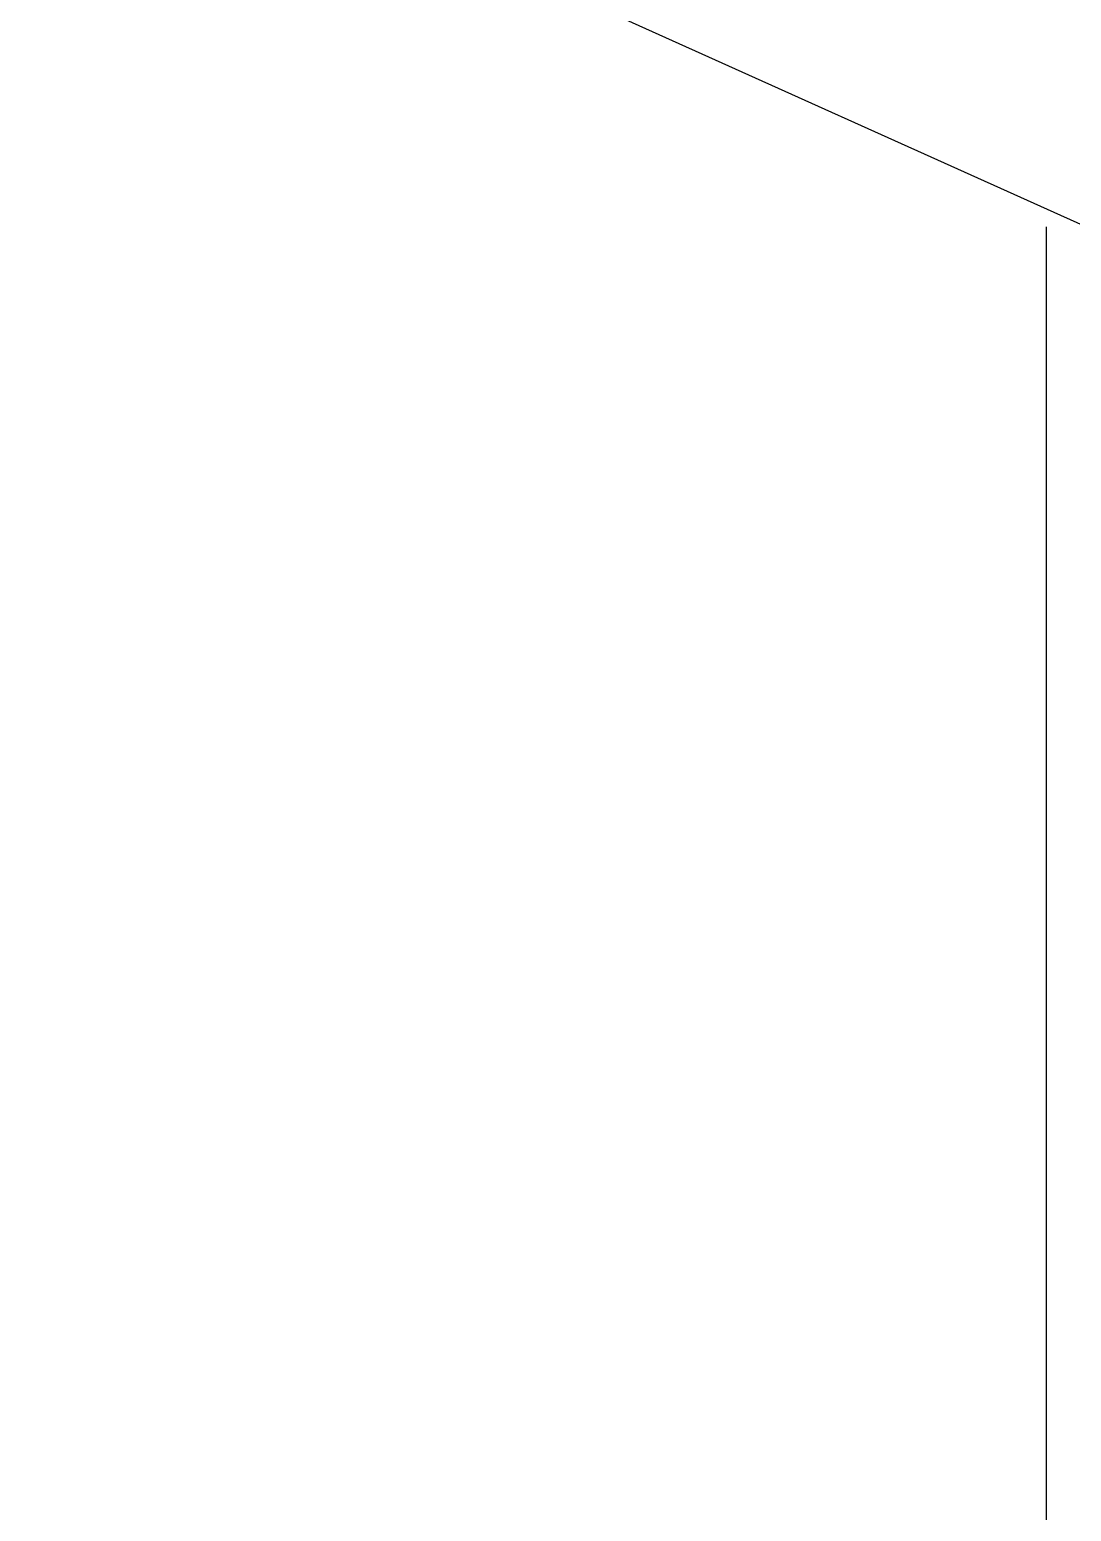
# Model space of a CAD drawing. Header units: millimetres. Extents: x 285006 to 3037698, y -2820855 to 192241.
# Drawn here: x 321830 to 323144, y 112926 to 114795 of the extents above; entities that cross this region are included whole.
import ezdxf

# ---------------------------------------------------------------- set-up
doc = ezdxf.new("R2010")
doc.units = ezdxf.units.MM
for name, color, linetype in [('0-修改', 6, 'Continuous'), ('A-OVER', 21, 'Continuous'), ('AD-新建墙', 160, 'Continuous')]:
    doc.layers.add(name, color=color, linetype=linetype)

# ---------------------------------------------------------------- blocks, each defined once
blk = doc.blocks.new('FDBDFBDB')
at = {"layer": 'A-OVER'}
blk.add_lwpolyline([(493023.8355650491, 263431.3287633438), (493023.8355650491, 266811.3688504453, 0.294947846349242), (492081.4124074355, 268269.9958405825), (469641.0846103401, 278386.5232288073, 0.1062811939605754), (467339.5656619879, 278881.3287633266), (448323.8355649145, 278881.3287633266, 0.4142135623730909), (445223.8355649145, 275781.3287633266), (445223.8355649145, 266331.3287636483)], format="xyb", dxfattribs=at)

msp = doc.modelspace()

# ---------------------------------------------------------------- linework, layer by layer
at = {"layer": 'AD-新建墙'}
msp.add_line((323112.1362368452, 114546.2954071826), (323112.1362368452, 111291.4933496038), dxfattribs=at)

# ---------------------------------------------------------------- block references
at = {"layer": '0-修改'}
msp.add_blockref('FDBDFBDB', (-148118.0779092033, -163101.2769920835), dxfattribs=at)

doc.saveas('drawing.dxf')
